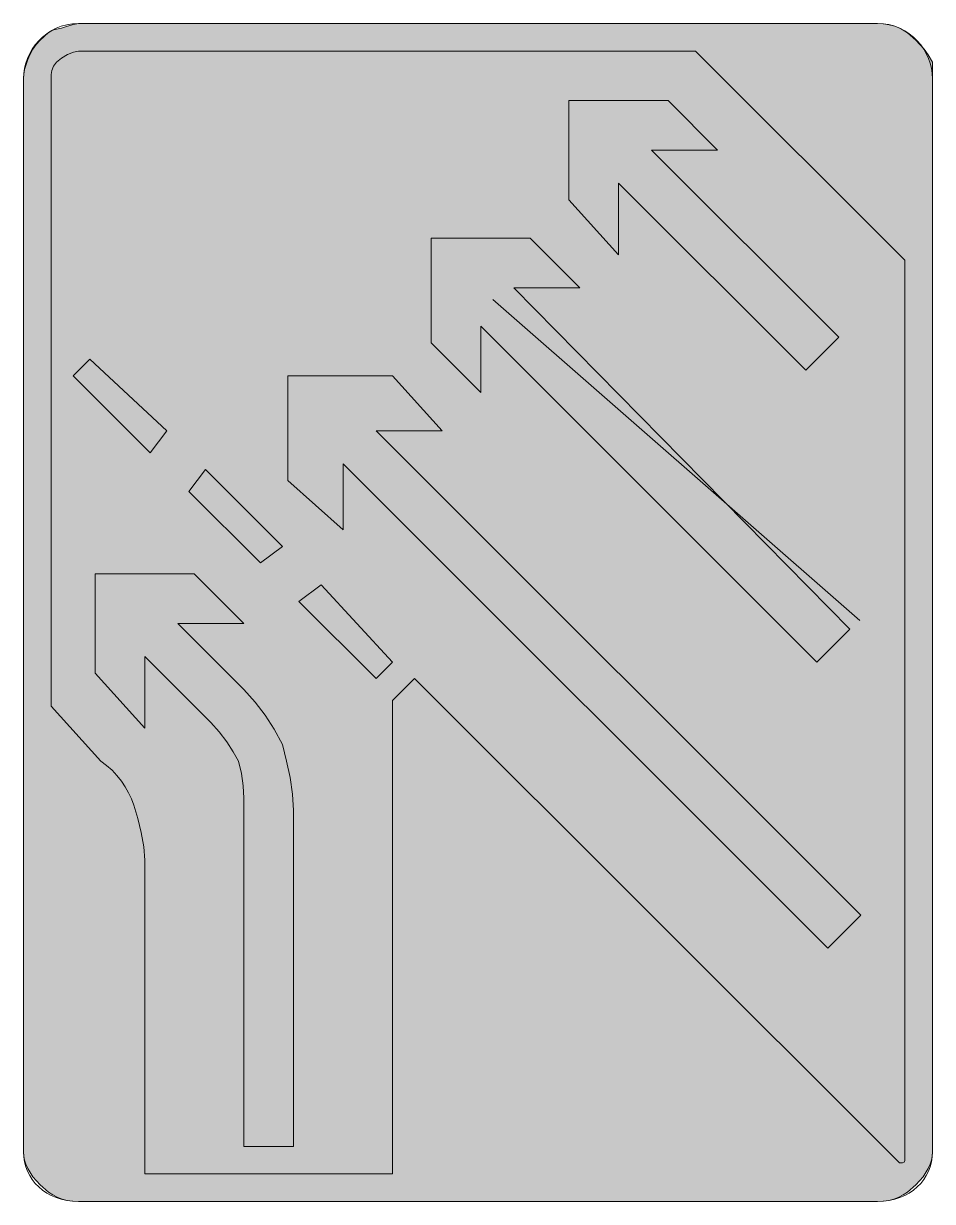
# Model space of a CAD drawing. Header units: metres. Extents: x 184 to 382, y 7 to 264.
import ezdxf

# ---------------------------------------------------------------- set-up
doc = ezdxf.new("R2010")
doc.units = ezdxf.units.M
for name, color, linetype, true_color in [('FILL_BLUE_0000FF', 7, 'Continuous', 0x0000ff), ('FILL_WHITE_FFFFFF', 7, 'Continuous', 0xffffff), ('STROKE_BLUE_0000FF', 7, 'Continuous', 0x0000ff), ('STROKE_WHITE_FFFFFF', 7, 'Continuous', 0xffffff)]:
    doc.layers.add(name, color=color, linetype=linetype, true_color=true_color)

msp = doc.modelspace()

# ---------------------------------------------------------------- hatches: boundary and pattern name
at = {"layer": 'FILL_BLUE_0000FF', "true_color": 0x0000ff}
h = msp.add_hatch(color=7, dxfattribs=at)
h.dxf.hatch_style = 1
h.paths.add_polyline_path([(264.45, 116.64), (264.45, 13.44), (210.45, 13.44), (210.45, 81.84), (210.24, 84.73), (209.7, 87.84), (208.93, 90.95), (208.05, 93.84), (207.54, 95.19), (206.93, 96.52), (206.19, 97.83), (205.35, 99.09), (204.39, 100.3), (203.32, 101.43), (202.14, 102.49), (200.85, 103.44), (190.05, 115.44), (190.05, 252.24), (190.07, 253.14), (190.2, 254.04), (190.56, 254.94), (191.25, 255.84), (192.34, 256.72), (193.65, 257.49), (194.96, 258.03), (196.05, 258.24), (330.45, 258.24), (376.05, 212.64), (376.05, 18.24), (376.05, 17.04), (376.03, 16.35), (375.9, 15.99), (375.54, 15.86), (374.85, 15.84), (269.25, 121.44), (264.45, 116.64)])
at = {"layer": 'FILL_WHITE_FFFFFF', "true_color": 0xffffff}
h = msp.add_hatch(color=7, dxfattribs=at)
h.dxf.hatch_style = 1
h.paths.add_polyline_path([(381.99, 17.34), (381.82, 16.44), (381.54, 15.54), (381.15, 14.64), (380.03, 12.84), (378.45, 11.04), (376.63, 9.46), (375.69, 8.85), (374.7, 8.34), (373.66, 7.95), (372.54, 7.66), (371.35, 7.5), (370.05, 7.44), (196.05, 7.44), (194.75, 7.5), (193.56, 7.66), (192.44, 7.95), (191.4, 8.34), (190.41, 8.85), (189.47, 9.46), (187.65, 11.04), (186.07, 12.84), (184.95, 14.64), (184.56, 15.54), (184.27, 16.44), (184.11, 17.34), (184.05, 18.24), (184.05, 252.24), (184.11, 253.19), (184.27, 254.23), (184.95, 256.44), (185.46, 257.56), (186.07, 258.65), (186.81, 259.69), (187.65, 260.64), (189.45, 262.29), (190.35, 262.83), (191.25, 263.04), (192.34, 263.23), (193.65, 263.64), (194.96, 264.05), (196.05, 264.24), (370.05, 264.24), (371.35, 264.18), (372.54, 264.01), (373.66, 263.73), (374.7, 263.34), (375.69, 262.83), (376.63, 262.21), (378.45, 260.64), (380.25, 258.69), (381.15, 257.43), (382.05, 255.84), (382.05, 252.24), (382.05, 18.24), (381.99, 17.34)])
h = msp.add_hatch(color=7, dxfattribs=at)
h.dxf.hatch_style = 1
h.paths.add_polyline_path([(324.45, 247.44), (335.25, 236.64), (320.85, 236.64), (361.65, 195.84), (354.45, 188.64), (313.65, 229.44), (313.65, 213.84), (302.85, 225.84), (302.85, 247.44), (324.45, 247.44)])
h = msp.add_hatch(color=7, dxfattribs=at)
h.dxf.hatch_style = 1
h.paths.add_polyline_path([(294.45, 217.44), (305.25, 206.64), (290.85, 206.64), (364.05, 132.24), (356.85, 125.04), (283.65, 198.24), (283.65, 183.84), (272.85, 194.64), (272.85, 217.44), (294.45, 217.44)])
h = msp.add_hatch(color=7, dxfattribs=at)
h.dxf.hatch_style = 1
h.paths.add_polyline_path([(198.45, 191.04), (215.25, 175.44), (211.65, 170.64), (194.85, 187.44), (198.45, 191.04)])
h = msp.add_hatch(color=7, dxfattribs=at)
h.dxf.hatch_style = 1
h.paths.add_polyline_path([(264.45, 187.44), (275.25, 175.44), (260.85, 175.44), (366.45, 69.84), (359.25, 62.64), (253.65, 168.24), (253.65, 153.84), (241.65, 164.64), (241.65, 187.44), (264.45, 187.44)])
h = msp.add_hatch(color=7, dxfattribs=at)
h.dxf.hatch_style = 1
h.paths.add_polyline_path([(223.65, 167.04), (240.45, 150.24), (235.65, 146.64), (220.05, 162.24), (223.65, 167.04)])
h = msp.add_hatch(color=7, dxfattribs=at)
h.dxf.hatch_style = 1
h.paths.add_polyline_path([(199.65, 144.24), (221.25, 144.24), (232.05, 133.44), (217.65, 133.44), (232.05, 119.04), (234.54, 116.32), (236.7, 113.49), (238.63, 110.43), (240.45, 107.04), (241.33, 103.44), (242.1, 99.84), (242.64, 96.24), (242.85, 92.64), (242.85, 19.44), (232.05, 19.44), (232.05, 92.64), (232.03, 95.34), (231.9, 98.04), (231.54, 100.74), (230.85, 103.44), (229.74, 105.43), (228.3, 107.64), (226.63, 109.85), (224.85, 111.84), (210.45, 126.24), (210.45, 110.64), (199.65, 122.64), (199.65, 144.24)])
h = msp.add_hatch(color=7, dxfattribs=at)
h.dxf.hatch_style = 1
h.paths.add_polyline_path([(248.85, 141.84), (264.45, 125.04), (260.85, 121.44), (244.05, 138.24), (248.85, 141.84)])

# ---------------------------------------------------------------- linework, layer by layer
at = {"layer": 'FILL_BLUE_0000FF', "lineweight": 0, "true_color": 0x0000ff}
msp.add_lwpolyline([(264.45, 116.64), (264.45, 13.44), (210.45, 13.44), (210.45, 81.84), (210.24, 84.73), (209.7, 87.84), (208.93, 90.95), (208.05, 93.84), (207.54, 95.19), (206.93, 96.52), (206.19, 97.83), (205.35, 99.09), (204.39, 100.3), (203.32, 101.43), (202.14, 102.49), (200.85, 103.44), (190.05, 115.44), (190.05, 252.24), (190.07, 253.14), (190.2, 254.04), (190.56, 254.94), (191.25, 255.84), (192.34, 256.72), (193.65, 257.49), (194.96, 258.03), (196.05, 258.24), (330.45, 258.24), (376.05, 212.64), (376.05, 18.24), (376.05, 17.04), (376.03, 16.35), (375.9, 15.99), (375.54, 15.86), (374.85, 15.84), (269.25, 121.44)], close=True, dxfattribs=at)
at = {"layer": 'FILL_WHITE_FFFFFF', "lineweight": 0, "true_color": 0xffffff}
for points in [[(381.99, 17.34), (381.82, 16.44), (381.54, 15.54), (381.15, 14.64), (380.03, 12.84), (378.45, 11.04), (376.63, 9.46), (375.69, 8.85), (374.7, 8.34), (373.66, 7.95), (372.54, 7.66), (371.35, 7.5), (370.05, 7.44), (196.05, 7.44), (194.75, 7.5), (193.56, 7.66), (192.44, 7.95), (191.4, 8.34), (190.41, 8.85), (189.47, 9.46), (187.65, 11.04), (186.07, 12.84), (184.95, 14.64), (184.56, 15.54), (184.27, 16.44), (184.11, 17.34), (184.05, 18.24), (184.05, 252.24), (184.11, 253.19), (184.27, 254.23), (184.95, 256.44), (185.46, 257.56), (186.07, 258.65), (186.81, 259.69), (187.65, 260.64), (189.45, 262.29), (190.35, 262.83), (191.25, 263.04), (192.34, 263.23), (193.65, 263.64), (194.96, 264.05), (196.05, 264.24), (370.05, 264.24), (371.35, 264.18), (372.54, 264.01), (373.66, 263.73), (374.7, 263.34), (375.69, 262.83), (376.63, 262.21), (378.45, 260.64), (380.25, 258.69), (381.15, 257.43), (382.05, 255.84), (382.05, 252.24), (382.05, 18.24)], [(324.45, 247.44), (335.25, 236.64), (320.85, 236.64), (361.65, 195.84), (354.45, 188.64), (313.65, 229.44), (313.65, 213.84), (302.85, 225.84), (302.85, 247.44)], [(294.45, 217.44), (305.25, 206.64), (290.85, 206.64), (364.05, 132.24), (356.85, 125.04), (283.65, 198.24), (283.65, 183.84), (272.85, 194.64), (272.85, 217.44)], [(198.45, 191.04), (215.25, 175.44), (211.65, 170.64), (194.85, 187.44)], [(264.45, 187.44), (275.25, 175.44), (260.85, 175.44), (366.45, 69.84), (359.25, 62.64), (253.65, 168.24), (253.65, 153.84), (241.65, 164.64), (241.65, 187.44)], [(223.65, 167.04), (240.45, 150.24), (235.65, 146.64), (220.05, 162.24)], [(199.65, 144.24), (221.25, 144.24), (232.05, 133.44), (217.65, 133.44), (232.05, 119.04), (234.54, 116.32), (236.7, 113.49), (238.63, 110.43), (240.45, 107.04), (241.33, 103.44), (242.1, 99.84), (242.64, 96.24), (242.85, 92.64), (242.85, 19.44), (232.05, 19.44), (232.05, 92.64), (232.03, 95.34), (231.9, 98.04), (231.54, 100.74), (230.85, 103.44), (229.74, 105.43), (228.3, 107.64), (226.63, 109.85), (224.85, 111.84), (210.45, 126.24), (210.45, 110.64), (199.65, 122.64)], [(248.85, 141.84), (264.45, 125.04), (260.85, 121.44), (244.05, 138.24)]]:
    msp.add_lwpolyline(points, close=True, dxfattribs=at)
at = {"layer": 'STROKE_BLUE_0000FF', "lineweight": 0, "true_color": 0x0000ff}
msp.add_lwpolyline([(370.05, 264.24), (371.37, 264.17), (372.63, 263.97), (373.83, 263.65), (374.96, 263.21), (376.02, 262.67), (377.01, 262.03), (377.92, 261.3), (378.75, 260.49), (379.49, 259.61), (380.15, 258.67), (380.72, 257.68), (381.19, 256.65), (381.56, 255.58), (381.83, 254.48), (381.99, 253.36), (382.05, 252.24), (382.05, 18.24), (381.99, 17.13), (381.83, 16.05), (381.56, 15.02), (381.19, 14.02), (380.72, 13.08), (380.15, 12.19), (379.49, 11.36), (378.75, 10.59), (377.92, 9.89), (377.01, 9.28), (376.02, 8.74), (374.96, 8.28), (373.83, 7.92), (372.63, 7.66), (371.37, 7.5), (370.05, 7.44), (196.05, 7.44), (194.73, 7.5), (193.47, 7.66), (192.27, 7.92), (191.14, 8.28), (190.08, 8.74), (189.09, 9.28), (188.18, 9.89), (187.35, 10.59), (186.61, 11.36), (185.95, 12.19), (185.38, 13.08), (184.91, 14.02), (184.54, 15.02), (184.27, 16.05), (184.11, 17.13), (184.05, 18.24), (184.05, 252.24), (184.11, 253.36), (184.27, 254.48), (184.54, 255.58), (184.91, 256.65), (185.38, 257.68), (185.95, 258.67), (186.61, 259.61), (187.35, 260.49), (188.18, 261.3), (189.09, 262.03), (190.08, 262.67), (191.14, 263.21), (192.27, 263.65), (193.47, 263.97), (194.73, 264.17), (196.05, 264.24), (370.05, 264.24)], dxfattribs=at)
at = {"layer": 'STROKE_WHITE_FFFFFF', "lineweight": 0, "true_color": 0xffffff}
msp.add_lwpolyline([(286.25, 204.08), (366.25, 134.08)], dxfattribs=at)

doc.saveas('drawing.dxf')
